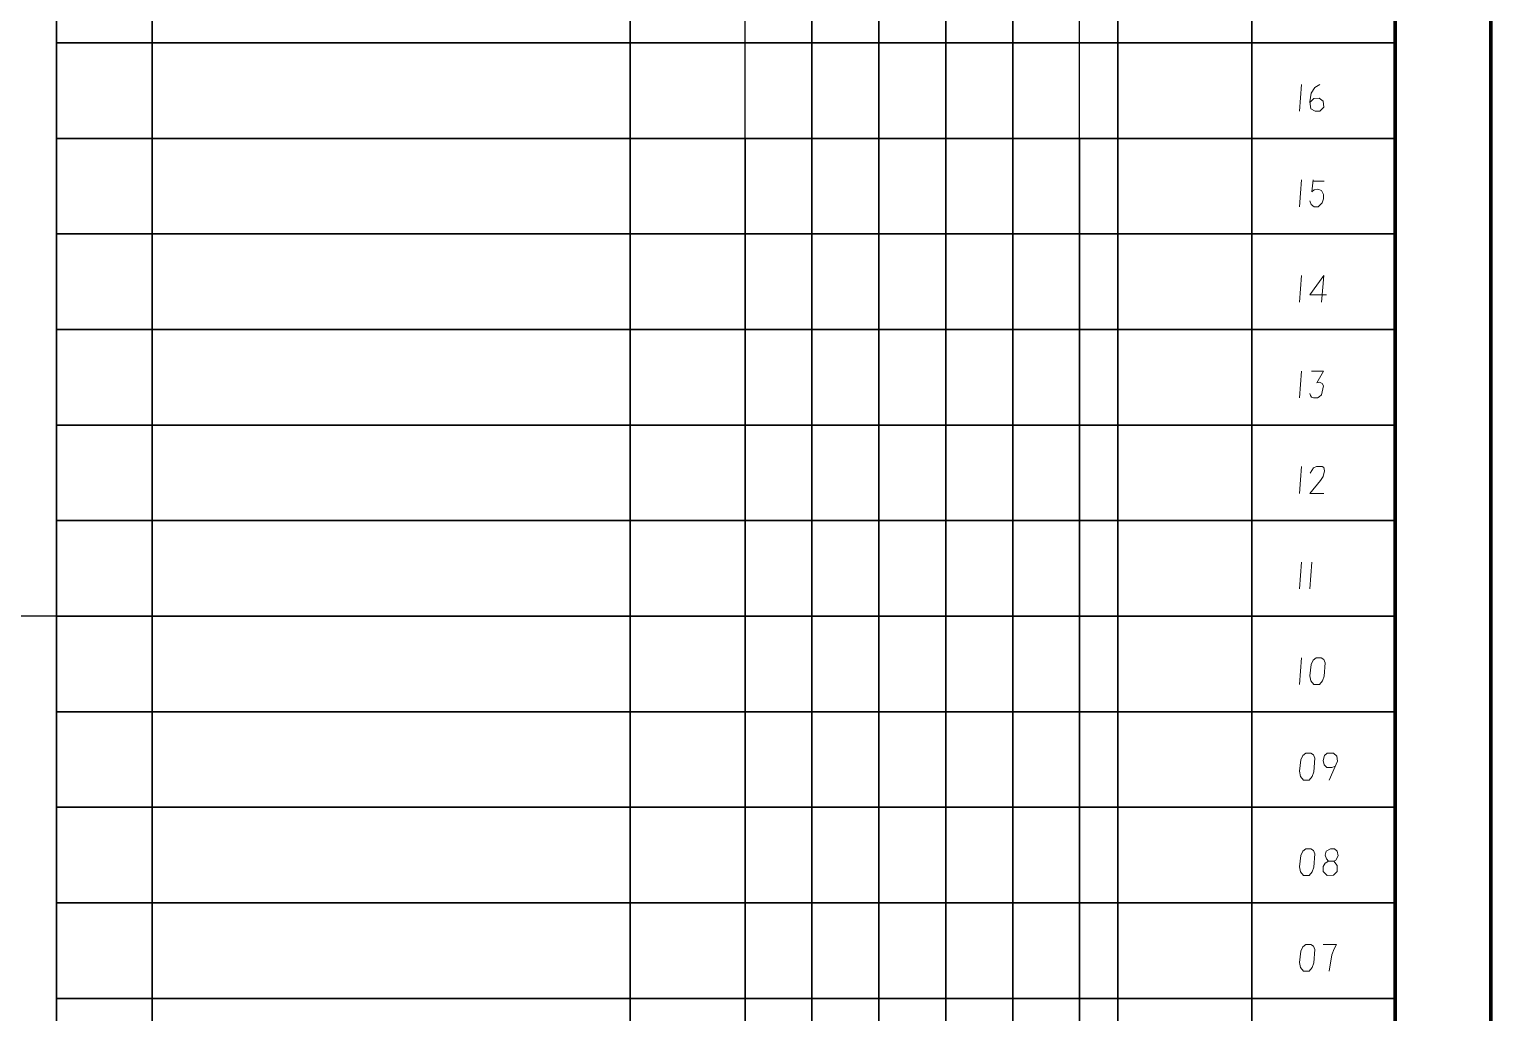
# Model space of a CAD drawing. Header units: millimetres. Extents: x 1333 to 104182, y -62616 to -5704.
# Drawn here: x 49561.5 to 49714.3, y -62383.8 to -62280.9 of the extents above; entities that cross this region are included whole.
import ezdxf

# ---------------------------------------------------------------- set-up
doc = ezdxf.new("R2010")
doc.units = ezdxf.units.MM
doc.header["$LTSCALE"] = 0.5
doc.layers.add('08', color=1, linetype='Continuous')
doc.layers.add('11', color=3, linetype='Continuous')

# ---------------------------------------------------------------- blocks, each defined once
blk = doc.blocks.new('999')
at = {"color": 7, "lineweight": 70}
for p, q in [((75924.98, -10161.12), (75924.98, -11943.12)), ((75894.98, -10191.12), (75894.98, -11913.12))]:
    blk.add_line(p, q, dxfattribs=at)
at = {"color": 7, "lineweight": 35, "ltscale": 0.25}
for p, q in [((75474.98, -10731.12), (75474.98, -10971.12)), ((75474.98, -10731.12), (75474.98, -10971.12)), ((75504.98, -10731.12), (75504.98, -10971.12)), ((75504.98, -10731.12), (75504.98, -10971.12)), ((75654.98, -10731.12), (75654.98, -10971.12)), ((75654.98, -10731.12), (75654.98, -10971.12)), ((75711.98, -11211.12), (75711.98, -10731.12)), ((75732.98, -11211.12), (75732.98, -10731.12)), ((75753.98, -11211.12), (75753.98, -10731.12)), ((75774.98, -10731.12), (75774.98, -11211.12)), ((75807.98, -11061.12), (75807.98, -10821.12)), ((75807.98, -11061.12), (75807.98, -10821.12)), ((75849.98, -10911.12), (75849.98, -10941.12)), ((75894.98, -10941.12), (75894.98, -10911.12)), ((75807.98, -10971.12), (75807.98, -10941.12)), ((75807.98, -10971.12), (75807.98, -10941.12)), ((75849.98, -10941.12), (75849.98, -10971.12)), ((75894.98, -10971.12), (75894.98, -10941.12)), ((75474.98, -10971.12), (75474.98, -11241.12)), ((75474.98, -10971.12), (75474.98, -11241.12)), ((75654.98, -10971.12), (75654.98, -11211.12)), ((75654.98, -10971.12), (75654.98, -11031.12)), ((75654.98, -10971.12), (75654.98, -11211.12)), ((75654.98, -10971.12), (75654.98, -11031.12)), ((75690.98, -10971.12), (75690.98, -11241.12)), ((75690.98, -10971.12), (75690.98, -11241.12)), ((75795.98, -11211.12), (75795.98, -10971.12)), ((75807.98, -11001.12), (75807.98, -10971.12)), ((75807.98, -11001.12), (75807.98, -10971.12)), ((75849.98, -10971.12), (75849.98, -11001.12)), ((75894.98, -11001.12), (75894.98, -10971.12)), ((75474.98, -11001.12), (75474.98, -11061.12)), ((75474.98, -11001.12), (75474.98, -11061.12)), ((75474.98, -11001.12), (75474.98, -11031.12)), ((75690.98, -11001.12), (75690.98, -11031.12)), ((75690.98, -11001.12), (75690.98, -11031.12)), ((75711.98, -11031.12), (75711.98, -11001.12)), ((75711.98, -11031.12), (75711.98, -11001.12)), ((75732.98, -11031.12), (75732.98, -11001.12)), ((75732.98, -11031.12), (75732.98, -11001.12)), ((75753.98, -11031.12), (75753.98, -11001.12)), ((75753.98, -11031.12), (75753.98, -11001.12)), ((75774.98, -11001.12), (75774.98, -11031.12)), ((75774.98, -11001.12), (75774.98, -11031.12)), ((75849.98, -11001.12), (75849.98, -11031.12)), ((75894.98, -11031.12), (75894.98, -11001.12)), ((75654.98, -11031.12), (75654.98, -11061.12)), ((75654.98, -11031.12), (75654.98, -11061.12)), ((75690.98, -11031.12), (75690.98, -11061.12)), ((75690.98, -11031.12), (75690.98, -11061.12)), ((75711.98, -11061.12), (75711.98, -11031.12)), ((75711.98, -11061.12), (75711.98, -11031.12)), ((75732.98, -11061.12), (75732.98, -11031.12)), ((75732.98, -11061.12), (75732.98, -11031.12)), ((75753.98, -11061.12), (75753.98, -11031.12)), ((75753.98, -11061.12), (75753.98, -11031.12)), ((75774.98, -11031.12), (75774.98, -11061.12)), ((75774.98, -11031.12), (75774.98, -11061.12)), ((75795.98, -11061.12), (75795.98, -11031.12)), ((75807.98, -11061.12), (75807.98, -11031.12)), ((75807.98, -11061.12), (75807.98, -11031.12)), ((75849.98, -11031.12), (75849.98, -11061.12)), ((75894.98, -11061.12), (75894.98, -11031.12)), ((75474.98, -11051.12), (75474.98, -11211.12)), ((75474.98, -11051.12), (75474.98, -11211.12)), ((75474.98, -11061.12), (75474.98, -11091.12)), ((75474.98, -11061.12), (75474.98, -11091.12)), ((75474.98, -11061.12), (75474.98, -11091.12)), ((75474.98, -11061.12), (75474.98, -11091.12)), ((75504.98, -11061.12), (75504.98, -11211.12)), ((75504.98, -11061.12), (75504.98, -11211.12)), ((75654.98, -11061.12), (75654.98, -11211.12)), ((75654.98, -11061.12), (75654.98, -11091.12)), ((75654.98, -11061.12), (75654.98, -11091.12)), ((75654.98, -11061.12), (75654.98, -11211.12)), ((75654.98, -11061.12), (75654.98, -11091.12)), ((75654.98, -11061.12), (75654.98, -11091.12)), ((75690.98, -11061.12), (75690.98, -11211.12)), ((75690.98, -11061.12), (75690.98, -11091.12)), ((75690.98, -11061.12), (75690.98, -11091.12)), ((75690.98, -11061.12), (75690.98, -11211.12)), ((75690.98, -11061.12), (75690.98, -11091.12)), ((75690.98, -11061.12), (75690.98, -11091.12)), ((75711.98, -11211.12), (75711.98, -11061.12)), ((75711.98, -11091.12), (75711.98, -11061.12)), ((75711.98, -11091.12), (75711.98, -11061.12)), ((75711.98, -11211.12), (75711.98, -11061.12)), ((75711.98, -11091.12), (75711.98, -11061.12)), ((75711.98, -11091.12), (75711.98, -11061.12)), ((75732.98, -11211.12), (75732.98, -11061.12)), ((75732.98, -11091.12), (75732.98, -11061.12)), ((75732.98, -11091.12), (75732.98, -11061.12)), ((75732.98, -11211.12), (75732.98, -11061.12)), ((75732.98, -11091.12), (75732.98, -11061.12)), ((75732.98, -11091.12), (75732.98, -11061.12)), ((75753.98, -11211.12), (75753.98, -11061.12)), ((75753.98, -11091.12), (75753.98, -11061.12)), ((75753.98, -11091.12), (75753.98, -11061.12)), ((75753.98, -11211.12), (75753.98, -11061.12)), ((75753.98, -11091.12), (75753.98, -11061.12)), ((75753.98, -11091.12), (75753.98, -11061.12)), ((75774.98, -11061.12), (75774.98, -11211.12)), ((75774.98, -11061.12), (75774.98, -11091.12)), ((75774.98, -11061.12), (75774.98, -11091.12)), ((75774.98, -11061.12), (75774.98, -11211.12)), ((75774.98, -11061.12), (75774.98, -11091.12)), ((75774.98, -11061.12), (75774.98, -11091.12)), ((75795.98, -11211.12), (75795.98, -11061.12)), ((75795.98, -11091.12), (75795.98, -11061.12)), ((75795.98, -11091.12), (75795.98, -11061.12)), ((75807.98, -11301.12), (75807.98, -11061.12)), ((75807.98, -11091.12), (75807.98, -11061.12)), ((75849.98, -11061.12), (75849.98, -11091.12)), ((75894.98, -11091.12), (75894.98, -11061.12)), ((75474.98, -11091.12), (75474.98, -11121.12)), ((75474.98, -11091.12), (75474.98, -11121.12)), ((75654.98, -11091.12), (75654.98, -11121.12)), ((75654.98, -11091.12), (75654.98, -11121.12)), ((75690.98, -11091.12), (75690.98, -11121.12)), ((75690.98, -11091.12), (75690.98, -11121.12)), ((75711.98, -11121.12), (75711.98, -11091.12)), ((75711.98, -11121.12), (75711.98, -11091.12)), ((75732.98, -11121.12), (75732.98, -11091.12)), ((75732.98, -11121.12), (75732.98, -11091.12)), ((75753.98, -11121.12), (75753.98, -11091.12)), ((75753.98, -11121.12), (75753.98, -11091.12)), ((75774.98, -11091.12), (75774.98, -11121.12)), ((75774.98, -11091.12), (75774.98, -11121.12)), ((75795.98, -11121.12), (75795.98, -11091.12)), ((75807.98, -11121.12), (75807.98, -11091.12)), ((75849.98, -11091.12), (75849.98, -11121.12)), ((75894.98, -11121.12), (75894.98, -11091.12)), ((75474.98, -11121.12), (75474.98, -11151.12)), ((75474.98, -11121.12), (75474.98, -11151.12)), ((75504.98, -11121.12), (75504.98, -11151.12)), ((75504.98, -11121.12), (75504.98, -11151.12)), ((75654.98, -11121.12), (75654.98, -11151.12)), ((75654.98, -11121.12), (75654.98, -11151.12)), ((75690.98, -11121.12), (75690.98, -11151.12)), ((75690.98, -11121.12), (75690.98, -11151.12)), ((75711.98, -11151.12), (75711.98, -11121.12)), ((75711.98, -11151.12), (75711.98, -11121.12)), ((75732.98, -11151.12), (75732.98, -11121.12)), ((75732.98, -11151.12), (75732.98, -11121.12)), ((75753.98, -11151.12), (75753.98, -11121.12)), ((75753.98, -11151.12), (75753.98, -11121.12)), ((75774.98, -11121.12), (75774.98, -11151.12)), ((75774.98, -11121.12), (75774.98, -11151.12)), ((75795.98, -11151.12), (75795.98, -11121.12)), ((75807.98, -11151.12), (75807.98, -11121.12)), ((75849.98, -11121.12), (75849.98, -11151.12)), ((75894.98, -11151.12), (75894.98, -11121.12)), ((75807.98, -11301.12), (75807.98, -11151.12)), ((75807.98, -11181.12), (75807.98, -11151.12)), ((75807.98, -11181.12), (75807.98, -11151.12)), ((75849.98, -11151.12), (75849.98, -11181.12)), ((75894.98, -11181.12), (75894.98, -11151.12)), ((75474.98, -11181.12), (75474.98, -11211.12)), ((75474.98, -11181.12), (75474.98, -11211.12)), ((75504.98, -11181.12), (75504.98, -11211.12)), ((75504.98, -11181.12), (75504.98, -11211.12)), ((75654.98, -11181.12), (75654.98, -11211.12)), ((75654.98, -11181.12), (75654.98, -11211.12)), ((75654.98, -11181.12), (75654.98, -11211.12)), ((75654.98, -11181.12), (75654.98, -11211.12)), ((75690.98, -11181.12), (75690.98, -11211.12)), ((75690.98, -11181.12), (75690.98, -11211.12)), ((75711.98, -11211.12), (75711.98, -11181.12)), ((75711.98, -11211.12), (75711.98, -11181.12)), ((75732.98, -11211.12), (75732.98, -11181.12)), ((75732.98, -11211.12), (75732.98, -11181.12)), ((75753.98, -11211.12), (75753.98, -11181.12)), ((75753.98, -11211.12), (75753.98, -11181.12)), ((75774.98, -11181.12), (75774.98, -11211.12)), ((75774.98, -11181.12), (75774.98, -11211.12)), ((75795.98, -11211.12), (75795.98, -11181.12)), ((75795.98, -11211.12), (75795.98, -11181.12)), ((75807.98, -11211.12), (75807.98, -11181.12)), ((75849.98, -11181.12), (75849.98, -11211.12)), ((75894.98, -11211.12), (75894.98, -11181.12)), ((75474.98, -11211.12), (75474.98, -11241.12)), ((75474.98, -11211.12), (75474.98, -11241.12)), ((75504.98, -11211.12), (75504.98, -11241.12)), ((75504.98, -11211.12), (75504.98, -11241.12)), ((75654.98, -11211.12), (75654.98, -11241.12)), ((75654.98, -11211.12), (75654.98, -11241.12)), ((75690.98, -11211.12), (75690.98, -11241.12)), ((75690.98, -11211.12), (75690.98, -11241.12)), ((75711.98, -11241.12), (75711.98, -11211.12)), ((75711.98, -11241.12), (75711.98, -11211.12)), ((75732.98, -11241.12), (75732.98, -11211.12)), ((75732.98, -11241.12), (75732.98, -11211.12)), ((75753.98, -11241.12), (75753.98, -11211.12)), ((75753.98, -11241.12), (75753.98, -11211.12)), ((75774.98, -11211.12), (75774.98, -11241.12)), ((75774.98, -11211.12), (75774.98, -11241.12)), ((75795.98, -11241.12), (75795.98, -11211.12)), ((75795.98, -11241.12), (75795.98, -11211.12)), ((75807.98, -11241.12), (75807.98, -11211.12)), ((75849.98, -11211.12), (75849.98, -11241.12)), ((75894.98, -11241.12), (75894.98, -11211.12)), ((75474.98, -11241.12), (75474.98, -11271.12)), ((75474.98, -11241.12), (75474.98, -11271.12)), ((75504.98, -11241.12), (75504.98, -11271.12)), ((75504.98, -11241.12), (75504.98, -11271.12)), ((75654.98, -11241.12), (75654.98, -11271.12)), ((75654.98, -11241.12), (75654.98, -11271.12)), ((75690.98, -11241.12), (75690.98, -11271.12)), ((75690.98, -11241.12), (75690.98, -11271.12)), ((75711.98, -11271.12), (75711.98, -11241.12)), ((75711.98, -11271.12), (75711.98, -11241.12)), ((75732.98, -11271.12), (75732.98, -11241.12)), ((75732.98, -11271.12), (75732.98, -11241.12)), ((75753.98, -11271.12), (75753.98, -11241.12)), ((75753.98, -11271.12), (75753.98, -11241.12)), ((75774.98, -11241.12), (75774.98, -11271.12)), ((75774.98, -11241.12), (75774.98, -11271.12)), ((75795.98, -11271.12), (75795.98, -11241.12)), ((75795.98, -11271.12), (75795.98, -11241.12)), ((75849.98, -11241.12), (75849.98, -11271.12)), ((75894.98, -11271.12), (75894.98, -11241.12))]:
    blk.add_line(p, q, dxfattribs=at)
at = {"color": 7, "lineweight": 35}
for p, q in [((75894.98, -10941.12), (75474.98, -10941.12)), ((75894.98, -10971.12), (75474.98, -10971.12)), ((75504.98, -10971.12), (75504.98, -11241.12)), ((75504.98, -10971.12), (75504.98, -11241.12)), ((75894.98, -11001.12), (75474.98, -11001.12)), ((75894.98, -11031.12), (75474.98, -11031.12)), ((75894.98, -11061.12), (75474.98, -11061.12)), ((75894.98, -11091.12), (75474.98, -11091.12)), ((75894.98, -11121.12), (75474.98, -11121.12)), ((75894.98, -11151.12), (75474.98, -11151.12)), ((75894.98, -11181.12), (75474.98, -11181.12)), ((75894.98, -11211.12), (75474.98, -11211.12)), ((75894.98, -11241.12), (75474.98, -11241.12))]:
    blk.add_line(p, q, dxfattribs=at)
at = {"color": 7, "lineweight": 13}
for points in [[(75865.61, -10954.17), (75865.29, -10958.37), (75864.98, -10962.57)], [(75871.38, -10954.17), (75869.81, -10955.12), (75868.65, -10956.9), (75868.23, -10959.63), (75868.55, -10961.84), (75869.91, -10962.57), (75871.38, -10962.57), (75872.64, -10961.31), (75872.43, -10959.42), (75871.17, -10958.48), (75869.49, -10958.58), (75868.34, -10959.74)], [(75865.61, -10984.17), (75865.29, -10988.37), (75864.98, -10992.57)], [(75868.23, -10990.68), (75868.65, -10991.84), (75869.6, -10992.57), (75870.86, -10992.57), (75872.12, -10991.31), (75872.54, -10990.05), (75872.54, -10988.69), (75871.91, -10987.53), (75870.75, -10987.11), (75869.6, -10987.32), (75868.86, -10987.95), (75869.28, -10984.17)], [(75869.28, -10984.59), (75872.75, -10984.59)], [(75865.61, -11014.17), (75865.29, -11018.37), (75864.98, -11022.57)], [(75871.91, -11022.57), (75872.33, -11017.85), (75872.64, -11014.17), (75868.23, -11020.26), (75873.48, -11020.26)], [(75865.61, -11044.17), (75865.29, -11048.37), (75864.98, -11052.57)], [(75868.23, -11051.21), (75868.44, -11051.84), (75868.76, -11052.36), (75869.39, -11052.57), (75870.65, -11052.57), (75871.17, -11052.26), (75871.91, -11051.63), (75872.54, -11048.79), (75872.12, -11048.06), (75871.28, -11047.64), (75870.44, -11047.85), (75872.54, -11044.17), (75868.76, -11044.17)], [(75865.61, -11074.17), (75865.29, -11078.37), (75864.98, -11082.57)], [(75872.64, -11082.57), (75868.23, -11082.57), (75871.59, -11078.58), (75872.43, -11077.32), (75872.85, -11075.54), (75872.64, -11074.49), (75872.12, -11074.17), (75870.33, -11074.17), (75869.39, -11074.59), (75868.34, -11076.27)], [(75865.61, -11104.17), (75865.29, -11108.37), (75864.98, -11112.57)], [(75868.86, -11104.17), (75868.55, -11108.37), (75868.23, -11112.57)], [(75865.61, -11134.17), (75865.29, -11138.37), (75864.98, -11142.57)], [(75876.21, -11168.27), (75875.06, -11168.69), (75873.59, -11168.69), (75872.75, -11167.85), (75872.43, -11166.48), (75872.85, -11164.91), (75873.69, -11164.17), (75875.58, -11164.17), (75876.63, -11165.12), (75876.84, -11166.69), (75874.32, -11172.57)], [(75875.69, -11198.06), (75876.32, -11197.74), (75877.05, -11196.38), (75876.74, -11194.91), (75875.9, -11194.17), (75874.64, -11194.17), (75873.38, -11194.91), (75873.06, -11196.17), (75873.48, -11197.32), (75874.11, -11198.06)], [(75874.22, -11232.57), (75875.06, -11227.43), (75875.79, -11225.54), (75876.53, -11224.17), (75872.43, -11224.17)]]:
    blk.add_lwpolyline(points, dxfattribs=at)
for points in [[(75871.28, -11142.57), (75872.22, -11141.42), (75872.75, -11139.95), (75873.06, -11135.75), (75872.64, -11134.7), (75871.8, -11134.17), (75870.23, -11134.17), (75869.28, -11134.91), (75868.65, -11136.27), (75868.23, -11139.84), (75868.55, -11141.42), (75869.49, -11142.57)], [(75868.02, -11172.57), (75868.97, -11171.42), (75869.49, -11169.95), (75869.81, -11165.75), (75869.39, -11164.7), (75868.55, -11164.17), (75866.97, -11164.17), (75866.03, -11164.91), (75865.4, -11166.27), (75864.98, -11169.84), (75865.29, -11171.42), (75866.24, -11172.57)], [(75868.02, -11202.57), (75868.97, -11201.42), (75869.49, -11199.95), (75869.81, -11195.75), (75869.39, -11194.7), (75868.55, -11194.17), (75866.97, -11194.17), (75866.03, -11194.91), (75865.4, -11196.27), (75864.98, -11199.84), (75865.29, -11201.42), (75866.24, -11202.57)], [(75873.69, -11202.57), (75875.58, -11202.47), (75876.74, -11201.31), (75876.74, -11199.42), (75875.69, -11198.06), (75874.11, -11198.06), (75873.06, -11198.69), (75872.43, -11199.74), (75872.43, -11201.31)], [(75868.02, -11232.57), (75868.97, -11231.42), (75869.49, -11229.95), (75869.81, -11225.75), (75869.39, -11224.7), (75868.55, -11224.17), (75866.97, -11224.17), (75866.03, -11224.91), (75865.4, -11226.27), (75864.98, -11229.84), (75865.29, -11231.42), (75866.24, -11232.57)]]:
    blk.add_lwpolyline(points, close=True, dxfattribs=at)
at = {"layer": '08', "color": 7}
for p, q in [((75690.98, -11001.12), (75690.98, -10851.12)), ((75795.98, -10971.12), (75795.98, -10881.12))]:
    blk.add_line(p, q, dxfattribs=at)

msp = doc.modelspace()

# ---------------------------------------------------------------- linework, layer by layer
at = {"color": 3}
msp.add_lwpolyline([(48873.32, -62022.279), (49714.32, -62022.279), (49714.32, -62616.279), (48873.32, -62616.279)], close=True, dxfattribs=at)
at = {"layer": '08', "color": 3}
msp.add_line((49564.32, -62342.279), (48898.32, -62342.279), dxfattribs=at)
at = {"layer": '11'}
msp.add_lwpolyline([(48873.32, -62022.279), (49714.32, -62022.279), (49714.32, -62616.279), (48873.32, -62616.279)], close=True, dxfattribs=at)

# ---------------------------------------------------------------- block references
at = {"layer": '08', "color": 55, "xscale": 0.3333333333430346, "yscale": 0.3333333333284827, "zscale": 0.3333333333333333}
msp.add_blockref('999', (24405.994, -58635.239), dxfattribs=at)

doc.saveas('drawing.dxf')
